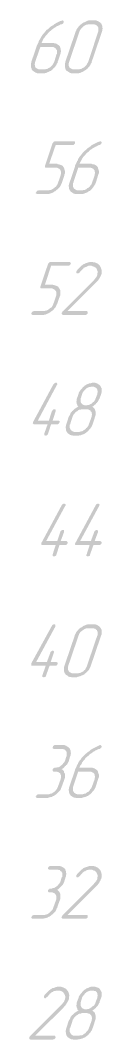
# Model space of a CAD drawing. Extents: x 260 to 1101, y 70 to 664.
# Drawn here: x 318.6 to 323.5, y 437 to 504.5 of the extents above; entities that cross this region are included whole.
import ezdxf

# ---------------------------------------------------------------- set-up
doc = ezdxf.new("R2010")
doc.units = 0
doc.header["$MEASUREMENT"] = 0
doc.layers.add('PDF _Сплошная заливка', color=7, linetype='CONTINUOUS')

msp = doc.modelspace()

# ---------------------------------------------------------------- hatches: boundary and pattern name
at = {"layer": 'PDF _Сплошная заливка', "transparency": 33554559}
h = msp.add_hatch(color=256, dxfattribs=at)
h.paths.add_polyline_path([(320.074, 502.775), (319.338, 502.775), (318.982, 501.759), (318.982, 501.759), (318.982, 501.733), (318.982, 501.683), (318.957, 501.657), (318.957, 501.606), (318.982, 501.53), (318.982, 501.479), (319.008, 501.403), (319.033, 501.403), (319.033, 501.403), (319.059, 501.378), (319.084, 501.352), (319.135, 501.327), (319.186, 501.302), (319.236, 501.276), (319.312, 501.276), (319.617, 501.276), (319.643, 501.276), (319.693, 501.302), (319.77, 501.302), (319.82, 501.327), (319.896, 501.378), (319.973, 501.403), (319.973, 501.428), (319.998, 501.428), (320.049, 501.479), (320.074, 501.505), (320.125, 501.555), (320.176, 501.632), (320.201, 501.683), (320.252, 501.759), (320.404, 502.267), (320.43, 502.292), (320.43, 502.318), (320.43, 502.343), (320.43, 502.394), (320.43, 502.444), (320.43, 502.521), (320.43, 502.572), (320.379, 502.622), (320.379, 502.622), (320.379, 502.648), (320.353, 502.673), (320.303, 502.698), (320.277, 502.724), (320.227, 502.749), (320.15, 502.775)], flags=0)
h.paths.add_polyline_path([(320.836, 504.527), (320.861, 504.502), (320.887, 504.477), (320.887, 504.477), (320.887, 504.451), (320.887, 504.426), (320.887, 504.4), (320.887, 504.375), (320.861, 504.375), (320.861, 504.349), (320.836, 504.324), (320.836, 504.324), (320.836, 504.324), (320.811, 504.299), (320.76, 504.273), (320.709, 504.273), (320.658, 504.248), (320.531, 504.172), (320.506, 504.172), (320.506, 504.172), (320.48, 504.146), (320.455, 504.146), (320.404, 504.121), (320.379, 504.095), (320.277, 504.045), (320.277, 504.045), (320.252, 504.019), (320.201, 503.994), (320.176, 503.968), (320.1, 503.918), (320.023, 503.842), (319.947, 503.791), (319.871, 503.714), (319.871, 503.689), (319.846, 503.689), (319.82, 503.638), (319.795, 503.613), (319.744, 503.562), (319.693, 503.511), (319.643, 503.435), (319.592, 503.359), (319.592, 503.359), (319.566, 503.333), (319.541, 503.308), (319.516, 503.257), (319.49, 503.207), (319.465, 503.13), (319.439, 503.079), (319.414, 503.029), (320.201, 503.029), (320.201, 503.029), (320.277, 503.003), (320.328, 503.003), (320.404, 502.978), (320.48, 502.927), (320.557, 502.876), (320.582, 502.851), (320.633, 502.8), (320.633, 502.8), (320.633, 502.775), (320.658, 502.724), (320.684, 502.648), (320.684, 502.572), (320.709, 502.495), (320.684, 502.394), (320.684, 502.343), (320.658, 502.267), (320.48, 501.759), (320.48, 501.759), (320.48, 501.759), (320.48, 501.733), (320.48, 501.708), (320.43, 501.657), (320.404, 501.581), (320.353, 501.505), (320.277, 501.403), (320.176, 501.327), (320.1, 501.225), (320.074, 501.225), (320.074, 501.225), (320.049, 501.225), (320.049, 501.2), (320.023, 501.174), (319.973, 501.174), (319.896, 501.124), (319.82, 501.098), (319.719, 501.048), (319.592, 501.022), (319.541, 501.022), (319.49, 501.022), (319.211, 501.022), (319.186, 501.022), (319.135, 501.022), (319.084, 501.048), (319.008, 501.073), (318.932, 501.124), (318.855, 501.174), (318.83, 501.2), (318.779, 501.225), (318.779, 501.251), (318.779, 501.251), (318.754, 501.276), (318.754, 501.327), (318.728, 501.378), (318.703, 501.454), (318.703, 501.555), (318.703, 501.606), (318.703, 501.657), (318.728, 501.708), (318.728, 501.759), (319.109, 502.876), (319.109, 502.876), (319.135, 502.902), (319.135, 502.927), (319.16, 502.978), (319.186, 503.029), (319.211, 503.079), (319.211, 503.13), (319.262, 503.207), (319.287, 503.257), (319.338, 503.333), (319.389, 503.435), (319.439, 503.511), (319.49, 503.588), (319.566, 503.664), (319.643, 503.765), (319.719, 503.842), (319.719, 503.842), (319.719, 503.867), (319.744, 503.892), (319.795, 503.918), (319.846, 503.943), (319.896, 503.994), (319.947, 504.045), (319.998, 504.095), (320.074, 504.146), (320.176, 504.197), (320.252, 504.273), (320.353, 504.324), (320.43, 504.375), (320.531, 504.426), (320.633, 504.477), (320.76, 504.502), (320.811, 504.527), (320.811, 504.527)], flags=0)
h = msp.add_hatch(color=256, dxfattribs=at)
h.paths.add_polyline_path([(322.842, 504.273), (322.563, 504.273), (322.512, 504.273), (322.461, 504.248), (322.41, 504.248), (322.334, 504.223), (322.258, 504.172), (322.182, 504.121), (322.182, 504.121), (322.156, 504.095), (322.131, 504.07), (322.08, 504.019), (322.029, 503.968), (322.004, 503.918), (321.953, 503.842), (321.928, 503.765), (321.242, 501.759), (321.242, 501.759), (321.242, 501.733), (321.217, 501.683), (321.217, 501.657), (321.217, 501.606), (321.217, 501.53), (321.242, 501.479), (321.268, 501.403), (321.268, 501.403), (321.293, 501.403), (321.318, 501.378), (321.344, 501.352), (321.395, 501.327), (321.445, 501.302), (321.496, 501.276), (321.572, 501.276), (321.852, 501.276), (321.902, 501.276), (321.953, 501.302), (322.004, 501.302), (322.08, 501.327), (322.156, 501.378), (322.232, 501.403), (322.232, 501.403), (322.258, 501.428), (322.283, 501.454), (322.334, 501.505), (322.385, 501.555), (322.436, 501.632), (322.461, 501.683), (322.512, 501.759), (323.172, 503.765), (323.197, 503.791), (323.197, 503.816), (323.197, 503.842), (323.197, 503.892), (323.197, 503.943), (323.197, 504.019), (323.172, 504.07), (323.147, 504.121), (323.147, 504.121), (323.121, 504.146), (323.096, 504.172), (323.07, 504.197), (323.045, 504.223), (322.969, 504.248), (322.918, 504.273)], flags=0)
h.paths.add_polyline_path([(322.969, 504.527), (323.045, 504.527), (323.096, 504.502), (323.172, 504.477), (323.248, 504.426), (323.324, 504.375), (323.35, 504.349), (323.375, 504.299), (323.4, 504.299), (323.4, 504.273), (323.426, 504.223), (323.451, 504.146), (323.451, 504.07), (323.477, 503.994), (323.451, 503.892), (323.451, 503.842), (323.426, 503.765), (322.74, 501.759), (322.74, 501.759), (322.74, 501.759), (322.74, 501.733), (322.74, 501.708), (322.69, 501.657), (322.664, 501.581), (322.613, 501.505), (322.537, 501.428), (322.461, 501.327), (322.359, 501.251), (322.334, 501.251), (322.334, 501.225), (322.309, 501.225), (322.309, 501.2), (322.258, 501.2), (322.232, 501.174), (322.156, 501.124), (322.08, 501.098), (321.979, 501.048), (321.852, 501.022), (321.801, 501.022), (321.75, 501.022), (321.471, 501.022), (321.445, 501.022), (321.395, 501.022), (321.318, 501.048), (321.268, 501.073), (321.191, 501.124), (321.115, 501.174), (321.064, 501.2), (321.039, 501.225), (321.039, 501.251), (321.039, 501.251), (321.014, 501.276), (320.988, 501.327), (320.988, 501.378), (320.963, 501.454), (320.963, 501.555), (320.963, 501.606), (320.963, 501.657), (320.988, 501.708), (320.988, 501.759), (321.674, 503.765), (321.674, 503.791), (321.674, 503.791), (321.674, 503.816), (321.699, 503.816), (321.725, 503.867), (321.75, 503.943), (321.826, 504.045), (321.877, 504.121), (321.979, 504.223), (322.08, 504.299), (322.08, 504.299), (322.08, 504.299), (322.106, 504.324), (322.106, 504.324), (322.156, 504.349), (322.182, 504.375), (322.258, 504.4), (322.359, 504.451), (322.461, 504.502), (322.563, 504.527), (322.613, 504.527)], flags=0)
for points in [[(321.598, 496.526), (321.623, 496.501), (321.648, 496.475), (321.648, 496.475), (321.648, 496.45), (321.648, 496.425), (321.648, 496.399), (321.648, 496.399), (321.648, 496.374), (321.623, 496.348), (321.598, 496.323), (321.598, 496.323), (321.572, 496.298), (321.521, 496.272), (321.496, 496.272), (320.353, 496.272), (319.922, 495.028), (320.455, 495.028), (320.48, 495.002), (320.531, 495.002), (320.607, 494.977), (320.684, 494.951), (320.76, 494.926), (320.836, 494.875), (320.861, 494.824), (320.887, 494.799), (320.887, 494.774), (320.912, 494.748), (320.937, 494.698), (320.937, 494.647), (320.963, 494.57), (320.963, 494.469), (320.963, 494.367), (320.937, 494.316), (320.937, 494.266), (320.76, 493.758), (320.76, 493.758), (320.76, 493.758), (320.76, 493.732), (320.734, 493.707), (320.709, 493.656), (320.684, 493.58), (320.633, 493.504), (320.557, 493.428), (320.455, 493.326), (320.353, 493.25), (320.353, 493.25), (320.353, 493.224), (320.328, 493.224), (320.303, 493.199), (320.277, 493.199), (320.252, 493.173), (320.176, 493.123), (320.1, 493.097), (319.973, 493.046), (319.871, 493.021), (319.82, 493.021), (319.77, 493.021), (319.135, 493.021), (319.109, 493.021), (319.084, 493.046), (319.059, 493.046), (319.059, 493.072), (319.033, 493.072), (319.033, 493.123), (319.059, 493.148), (319.059, 493.148), (319.059, 493.173), (319.084, 493.199), (319.109, 493.224), (319.109, 493.224), (319.135, 493.25), (319.186, 493.25), (319.211, 493.275), (319.871, 493.275), (319.922, 493.275), (319.973, 493.3), (320.023, 493.3), (320.1, 493.326), (320.176, 493.377), (320.252, 493.428), (320.252, 493.428), (320.277, 493.453), (320.303, 493.478), (320.353, 493.504), (320.404, 493.554), (320.43, 493.631), (320.48, 493.681), (320.506, 493.758), (320.684, 494.266), (320.684, 494.291), (320.684, 494.316), (320.709, 494.342), (320.709, 494.393), (320.709, 494.443), (320.709, 494.494), (320.684, 494.57), (320.658, 494.621), (320.658, 494.621), (320.633, 494.647), (320.607, 494.672), (320.582, 494.698), (320.531, 494.723), (320.48, 494.748), (320.43, 494.774), (320.353, 494.774), (319.693, 494.774), (319.693, 494.774), (319.668, 494.774), (319.643, 494.799), (319.643, 494.824), (319.643, 494.85), (319.643, 494.901), (320.15, 496.399), (320.15, 496.399), (320.176, 496.425), (320.176, 496.425), (320.201, 496.45), (320.201, 496.475), (320.252, 496.501), (320.277, 496.526), (320.328, 496.526)], [(321.293, 488.525), (321.318, 488.5), (321.344, 488.474), (321.344, 488.474), (321.344, 488.449), (321.369, 488.424), (321.344, 488.398), (321.344, 488.398), (321.344, 488.373), (321.318, 488.348), (321.293, 488.322), (321.293, 488.322), (321.268, 488.297), (321.217, 488.271), (321.191, 488.271), (320.049, 488.271), (319.643, 487.027), (320.176, 487.027), (320.176, 487.001), (320.227, 487.001), (320.303, 486.976), (320.379, 486.95), (320.455, 486.925), (320.531, 486.874), (320.557, 486.823), (320.582, 486.798), (320.582, 486.773), (320.607, 486.747), (320.633, 486.696), (320.658, 486.646), (320.658, 486.569), (320.658, 486.468), (320.658, 486.366), (320.658, 486.315), (320.633, 486.265), (320.455, 485.757), (320.455, 485.757), (320.455, 485.757), (320.455, 485.731), (320.43, 485.731), (320.404, 485.655), (320.379, 485.579), (320.328, 485.503), (320.252, 485.426), (320.176, 485.325), (320.049, 485.249), (320.049, 485.249), (320.049, 485.223), (320.023, 485.223), (319.998, 485.198), (319.973, 485.198), (319.947, 485.173), (319.871, 485.122), (319.795, 485.096), (319.693, 485.045), (319.566, 485.02), (319.516, 485.02), (319.465, 485.02), (318.83, 485.02), (318.805, 485.02), (318.779, 485.045), (318.754, 485.045), (318.754, 485.071), (318.728, 485.071), (318.728, 485.122), (318.754, 485.147), (318.754, 485.147), (318.754, 485.173), (318.779, 485.198), (318.805, 485.223), (318.805, 485.223), (318.83, 485.249), (318.881, 485.249), (318.906, 485.274), (319.566, 485.274), (319.617, 485.274), (319.668, 485.299), (319.719, 485.299), (319.795, 485.325), (319.871, 485.376), (319.947, 485.426), (319.947, 485.426), (319.973, 485.452), (319.998, 485.477), (320.049, 485.503), (320.1, 485.553), (320.15, 485.63), (320.176, 485.706), (320.201, 485.757), (320.379, 486.265), (320.379, 486.29), (320.404, 486.315), (320.404, 486.341), (320.404, 486.392), (320.404, 486.443), (320.404, 486.493), (320.379, 486.569), (320.353, 486.62), (320.353, 486.62), (320.328, 486.646), (320.303, 486.671), (320.277, 486.696), (320.227, 486.722), (320.176, 486.747), (320.125, 486.773), (320.049, 486.773), (319.414, 486.773), (319.389, 486.773), (319.363, 486.773), (319.338, 486.798), (319.338, 486.823), (319.338, 486.849), (319.338, 486.9), (319.846, 488.398), (319.846, 488.398), (319.871, 488.424), (319.871, 488.424), (319.896, 488.449), (319.922, 488.474), (319.947, 488.5), (319.973, 488.525), (320.023, 488.525)], [(322.791, 488.525), (322.816, 488.525), (322.842, 488.5), (322.943, 488.5), (323.02, 488.474), (323.121, 488.424), (323.172, 488.398), (323.197, 488.373), (323.248, 488.322), (323.299, 488.271), (323.299, 488.271), (323.299, 488.271), (323.299, 488.246), (323.324, 488.22), (323.324, 488.195), (323.35, 488.17), (323.375, 488.093), (323.4, 488.017), (323.4, 487.916), (323.4, 487.865), (323.4, 487.789), (323.4, 487.738), (323.375, 487.662), (323.375, 487.662), (323.375, 487.636), (323.35, 487.611), (323.35, 487.585), (323.324, 487.56), (323.299, 487.509), (323.248, 487.433), (323.248, 487.408), (323.248, 487.408), (323.223, 487.382), (323.197, 487.357), (323.172, 487.306), (323.121, 487.255), (323.07, 487.204), (323.02, 487.154), (321.141, 485.274), (322.41, 485.274), (322.436, 485.274), (322.461, 485.249), (322.486, 485.223), (322.486, 485.223), (322.486, 485.198), (322.486, 485.173), (322.486, 485.147), (322.486, 485.147), (322.486, 485.122), (322.461, 485.096), (322.436, 485.071), (322.41, 485.045), (322.41, 485.045), (322.359, 485.02), (322.334, 485.02), (320.836, 485.02), (320.811, 485.02), (320.785, 485.045), (320.76, 485.071), (320.76, 485.071), (320.76, 485.096), (320.734, 485.122), (320.76, 485.147), (320.76, 485.173), (320.76, 485.173), (320.785, 485.198), (320.785, 485.223), (322.867, 487.281), (322.943, 487.382), (323.02, 487.484), (323.02, 487.484), (323.02, 487.484), (323.045, 487.509), (323.045, 487.535), (323.096, 487.585), (323.121, 487.662), (323.121, 487.662), (323.121, 487.662), (323.121, 487.713), (323.121, 487.763), (323.147, 487.814), (323.147, 487.89), (323.121, 487.941), (323.096, 488.017), (323.07, 488.068), (323.045, 488.093), (323.045, 488.093), (323.045, 488.119), (323.02, 488.119), (323.02, 488.144), (322.994, 488.17), (322.969, 488.17), (322.893, 488.22), (322.867, 488.22), (322.867, 488.22), (322.842, 488.246), (322.816, 488.246), (322.791, 488.246), (322.74, 488.271), (322.664, 488.271), (322.613, 488.271), (322.588, 488.271), (322.537, 488.271), (322.486, 488.246), (322.436, 488.22), (322.359, 488.195), (322.309, 488.17), (322.283, 488.17), (322.258, 488.144), (322.232, 488.144), (322.182, 488.093), (322.131, 488.043), (322.08, 487.992), (322.004, 487.916), (321.953, 487.839), (321.953, 487.839), (321.928, 487.814), (321.902, 487.814), (321.877, 487.789), (321.877, 487.789), (321.877, 487.763), (321.852, 487.763), (321.801, 487.763), (321.801, 487.763), (321.775, 487.763), (321.75, 487.789), (321.725, 487.789), (321.725, 487.789), (321.725, 487.814), (321.725, 487.839), (321.725, 487.89), (321.75, 487.916), (321.75, 487.941), (321.75, 487.941), (321.775, 487.966), (321.775, 487.966), (321.826, 488.043), (321.877, 488.093), (321.953, 488.17), (322.029, 488.246), (322.131, 488.322), (322.232, 488.398), (322.232, 488.398), (322.232, 488.398), (322.258, 488.398), (322.283, 488.398), (322.309, 488.424), (322.385, 488.449), (322.461, 488.474), (322.537, 488.5), (322.639, 488.525), (322.74, 488.525), (322.766, 488.525)], [(320.404, 480.524), (320.43, 480.499), (320.43, 480.499), (320.43, 480.474), (320.455, 480.474), (320.455, 480.448), (320.455, 480.397), (320.43, 480.372), (319.16, 478.01), (319.896, 478.01), (320.1, 478.645), (320.125, 478.645), (320.125, 478.67), (320.15, 478.695), (320.176, 478.721), (320.176, 478.721), (320.176, 478.746), (320.201, 478.746), (320.227, 478.772), (320.277, 478.772), (320.277, 478.772), (320.303, 478.772), (320.328, 478.746), (320.353, 478.746), (320.353, 478.746), (320.353, 478.721), (320.353, 478.695), (320.353, 478.645), (320.15, 478.01), (320.531, 478.01), (320.557, 478.01), (320.582, 478.01), (320.582, 477.984), (320.607, 477.984), (320.607, 477.959), (320.607, 477.934), (320.607, 477.908), (320.607, 477.883), (320.582, 477.883), (320.582, 477.832), (320.531, 477.806), (320.531, 477.806), (320.506, 477.781), (320.48, 477.781), (320.43, 477.781), (320.049, 477.781), (319.846, 477.146), (319.846, 477.121), (319.82, 477.095), (319.795, 477.07), (319.77, 477.044), (319.77, 477.044), (319.744, 477.044), (319.719, 477.019), (319.668, 477.019), (319.668, 477.019), (319.668, 477.019), (319.643, 477.044), (319.592, 477.044), (319.592, 477.044), (319.592, 477.07), (319.592, 477.095), (319.592, 477.146), (319.82, 477.781), (318.932, 477.781), (318.906, 477.781), (318.881, 477.781), (318.855, 477.806), (318.855, 477.806), (318.83, 477.832), (318.83, 477.857), (318.855, 477.883), (318.855, 477.934), (320.201, 480.423), (320.201, 480.423), (320.227, 480.448), (320.252, 480.474), (320.277, 480.499), (320.353, 480.524), (320.379, 480.524)], [(320.937, 472.523), (320.963, 472.498), (320.988, 472.498), (320.988, 472.498), (321.014, 472.472), (321.014, 472.447), (321.014, 472.396), (320.988, 472.371), (319.719, 470.034), (320.455, 470.034), (320.658, 470.644), (320.658, 470.644), (320.658, 470.669), (320.684, 470.694), (320.709, 470.72), (320.734, 470.72), (320.734, 470.745), (320.76, 470.745), (320.785, 470.771), (320.836, 470.771), (320.836, 470.771), (320.861, 470.771), (320.887, 470.771), (320.912, 470.745), (320.912, 470.745), (320.912, 470.72), (320.912, 470.694), (320.912, 470.644), (320.684, 470.034), (321.09, 470.034), (321.09, 470.009), (321.115, 470.009), (321.141, 469.983), (321.141, 469.983), (321.141, 469.958), (321.166, 469.932), (321.141, 469.907), (321.141, 469.882), (321.141, 469.882), (321.115, 469.831), (321.09, 469.805), (321.09, 469.805), (321.064, 469.805), (321.039, 469.78), (320.988, 469.78), (320.607, 469.78), (320.404, 469.145), (320.404, 469.12), (320.379, 469.094), (320.353, 469.069), (320.328, 469.043), (320.328, 469.043), (320.303, 469.043), (320.277, 469.018), (320.227, 469.018), (320.227, 469.018), (320.201, 469.018), (320.176, 469.043), (320.15, 469.043), (320.15, 469.043), (320.15, 469.069), (320.15, 469.094), (320.15, 469.145), (320.353, 469.78), (319.465, 469.78), (319.439, 469.78), (319.439, 469.78), (319.414, 469.805), (319.389, 469.805), (319.389, 469.831), (319.389, 469.856), (319.389, 469.882), (319.414, 469.932), (320.76, 472.422), (320.76, 472.422), (320.785, 472.447), (320.811, 472.472), (320.836, 472.498), (320.912, 472.523), (320.912, 472.523)], [(323.197, 472.523), (323.223, 472.498), (323.248, 472.498), (323.248, 472.498), (323.248, 472.472), (323.274, 472.447), (323.248, 472.396), (323.248, 472.371), (321.979, 470.034), (322.69, 470.034), (322.918, 470.644), (322.918, 470.644), (322.918, 470.669), (322.943, 470.694), (322.969, 470.72), (322.969, 470.72), (322.994, 470.745), (323.02, 470.745), (323.045, 470.771), (323.07, 470.771), (323.096, 470.771), (323.096, 470.771), (323.121, 470.771), (323.147, 470.745), (323.147, 470.745), (323.172, 470.72), (323.172, 470.694), (323.172, 470.644), (322.943, 470.034), (323.324, 470.034), (323.35, 470.009), (323.375, 470.009), (323.4, 469.983), (323.4, 469.983), (323.4, 469.958), (323.4, 469.932), (323.4, 469.907), (323.4, 469.882), (323.4, 469.882), (323.375, 469.831), (323.35, 469.805), (323.324, 469.805), (323.324, 469.805), (323.274, 469.78), (323.248, 469.78), (322.867, 469.78), (322.639, 469.145), (322.639, 469.12), (322.639, 469.094), (322.613, 469.069), (322.588, 469.043), (322.563, 469.043), (322.563, 469.043), (322.512, 469.018), (322.486, 469.018), (322.486, 469.018), (322.461, 469.018), (322.436, 469.043), (322.41, 469.043), (322.41, 469.043), (322.385, 469.069), (322.385, 469.094), (322.41, 469.145), (322.613, 469.78), (321.725, 469.78), (321.699, 469.78), (321.674, 469.78), (321.648, 469.805), (321.648, 469.805), (321.648, 469.831), (321.648, 469.856), (321.648, 469.882), (321.674, 469.932), (323.02, 472.422), (323.02, 472.422), (323.045, 472.447), (323.045, 472.472), (323.096, 472.498), (323.172, 472.523), (323.172, 472.523)], [(320.277, 464.522), (320.303, 464.522), (320.328, 464.497), (320.328, 464.497), (320.328, 464.471), (320.328, 464.446), (320.328, 464.395), (320.328, 464.37), (319.059, 462.033), (319.77, 462.033), (319.998, 462.643), (319.998, 462.643), (319.998, 462.668), (320.023, 462.693), (320.049, 462.719), (320.049, 462.719), (320.049, 462.744), (320.074, 462.744), (320.125, 462.77), (320.15, 462.77), (320.176, 462.77), (320.176, 462.77), (320.201, 462.77), (320.227, 462.744), (320.227, 462.744), (320.252, 462.719), (320.252, 462.693), (320.227, 462.643), (320.023, 462.033), (320.404, 462.033), (320.43, 462.008), (320.455, 462.008), (320.48, 461.982), (320.48, 461.982), (320.48, 461.957), (320.48, 461.931), (320.48, 461.906), (320.48, 461.881), (320.455, 461.881), (320.455, 461.855), (320.43, 461.804), (320.404, 461.804), (320.404, 461.804), (320.353, 461.779), (320.328, 461.779), (319.947, 461.779), (319.719, 461.144), (319.719, 461.144), (319.719, 461.119), (319.693, 461.068), (319.668, 461.042), (319.643, 461.042), (319.617, 461.042), (319.592, 461.017), (319.566, 461.017), (319.541, 461.017), (319.541, 461.017), (319.516, 461.042), (319.49, 461.042), (319.465, 461.042), (319.465, 461.068), (319.465, 461.093), (319.465, 461.144), (319.693, 461.779), (318.805, 461.779), (318.779, 461.779), (318.754, 461.779), (318.728, 461.804), (318.728, 461.804), (318.728, 461.83), (318.728, 461.855), (318.728, 461.881), (318.728, 461.931), (320.1, 464.421), (320.1, 464.421), (320.1, 464.446), (320.125, 464.471), (320.15, 464.497), (320.252, 464.522), (320.252, 464.522)], [(320.887, 456.521), (320.937, 456.521), (320.988, 456.496), (321.064, 456.47), (321.141, 456.42), (321.217, 456.369), (321.242, 456.343), (321.293, 456.318), (321.293, 456.293), (321.293, 456.267), (321.318, 456.216), (321.344, 456.166), (321.344, 456.09), (321.369, 455.988), (321.344, 455.886), (321.344, 455.835), (321.318, 455.785), (321.242, 455.531), (321.217, 455.429), (321.191, 455.378), (321.166, 455.353), (321.166, 455.327), (321.141, 455.327), (321.141, 455.327), (321.141, 455.302), (321.115, 455.251), (321.064, 455.2), (321.039, 455.2), (321.039, 455.175), (321.014, 455.15), (320.963, 455.124), (320.937, 455.073), (320.887, 455.023), (320.836, 454.972), (320.76, 454.946), (320.76, 454.921), (320.785, 454.921), (320.811, 454.896), (320.836, 454.87), (320.861, 454.845), (320.912, 454.794), (320.912, 454.718), (320.937, 454.667), (320.937, 454.642), (320.963, 454.642), (320.963, 454.591), (320.963, 454.54), (320.963, 454.489), (320.963, 454.413), (320.963, 454.337), (320.937, 454.261), (320.76, 453.778), (320.76, 453.753), (320.76, 453.753), (320.76, 453.727), (320.734, 453.727), (320.709, 453.651), (320.684, 453.575), (320.633, 453.499), (320.557, 453.422), (320.455, 453.321), (320.353, 453.245), (320.353, 453.245), (320.353, 453.219), (320.328, 453.219), (320.303, 453.194), (320.277, 453.194), (320.252, 453.168), (320.176, 453.143), (320.1, 453.092), (319.973, 453.067), (319.871, 453.041), (319.82, 453.016), (319.77, 453.016), (319.135, 453.016), (319.109, 453.016), (319.084, 453.041), (319.059, 453.067), (319.059, 453.067), (319.033, 453.092), (319.033, 453.118), (319.059, 453.143), (319.059, 453.143), (319.059, 453.168), (319.084, 453.194), (319.109, 453.219), (319.109, 453.219), (319.135, 453.245), (319.186, 453.27), (319.211, 453.27), (319.871, 453.27), (319.922, 453.27), (319.973, 453.295), (320.023, 453.295), (320.1, 453.321), (320.176, 453.372), (320.252, 453.422), (320.252, 453.422), (320.277, 453.448), (320.303, 453.473), (320.353, 453.524), (320.404, 453.575), (320.43, 453.626), (320.48, 453.702), (320.506, 453.778), (320.684, 454.261), (320.684, 454.286), (320.684, 454.311), (320.709, 454.337), (320.709, 454.388), (320.709, 454.438), (320.709, 454.515), (320.684, 454.565), (320.658, 454.616), (320.658, 454.642), (320.633, 454.642), (320.633, 454.667), (320.582, 454.692), (320.557, 454.718), (320.48, 454.743), (320.43, 454.769), (320.353, 454.769), (320.227, 454.769), (320.201, 454.769), (320.176, 454.794), (320.15, 454.819), (320.15, 454.819), (320.15, 454.845), (320.15, 454.87), (320.15, 454.896), (320.15, 454.896), (320.15, 454.921), (320.176, 454.946), (320.201, 454.972), (320.201, 454.972), (320.227, 454.997), (320.277, 455.023), (320.303, 455.023), (320.353, 455.023), (320.404, 455.023), (320.43, 455.048), (320.506, 455.048), (320.582, 455.073), (320.658, 455.124), (320.709, 455.175), (320.734, 455.175), (320.76, 455.2), (320.785, 455.226), (320.836, 455.277), (320.861, 455.327), (320.912, 455.378), (320.963, 455.455), (320.988, 455.531), (321.064, 455.785), (321.09, 455.785), (321.09, 455.81), (321.09, 455.861), (321.09, 455.886), (321.09, 455.962), (321.09, 456.013), (321.09, 456.064), (321.039, 456.115), (321.039, 456.14), (321.039, 456.14), (321.014, 456.166), (320.963, 456.191), (320.937, 456.242), (320.887, 456.242), (320.811, 456.267), (320.734, 456.267), (320.227, 456.267), (320.201, 456.293), (320.176, 456.293), (320.15, 456.318), (320.15, 456.318), (320.15, 456.343), (320.15, 456.369), (320.15, 456.394), (320.15, 456.394), (320.176, 456.42), (320.176, 456.445), (320.201, 456.47), (320.227, 456.496), (320.252, 456.496), (320.277, 456.521), (320.328, 456.521), (320.861, 456.521)], [(320.582, 448.52), (320.633, 448.52), (320.684, 448.495), (320.76, 448.469), (320.836, 448.419), (320.912, 448.393), (320.937, 448.342), (320.988, 448.317), (320.988, 448.292), (320.988, 448.266), (321.014, 448.215), (321.039, 448.165), (321.039, 448.088), (321.064, 447.987), (321.039, 447.885), (321.039, 447.834), (321.014, 447.784), (320.937, 447.53), (320.912, 447.428), (320.887, 447.403), (320.861, 447.352), (320.861, 447.326), (320.861, 447.326), (320.836, 447.326), (320.836, 447.301), (320.811, 447.25), (320.76, 447.199), (320.734, 447.199), (320.734, 447.174), (320.709, 447.149), (320.658, 447.123), (320.633, 447.072), (320.582, 447.022), (320.531, 446.971), (320.455, 446.945), (320.455, 446.945), (320.48, 446.92), (320.506, 446.895), (320.531, 446.869), (320.557, 446.844), (320.607, 446.793), (320.633, 446.717), (320.658, 446.666), (320.658, 446.666), (320.658, 446.641), (320.658, 446.59), (320.658, 446.539), (320.658, 446.488), (320.658, 446.412), (320.658, 446.336), (320.633, 446.26), (320.455, 445.777), (320.455, 445.752), (320.455, 445.752), (320.455, 445.726), (320.43, 445.726), (320.404, 445.65), (320.379, 445.574), (320.328, 445.498), (320.252, 445.421), (320.15, 445.32), (320.049, 445.244), (320.049, 445.244), (320.049, 445.218), (320.023, 445.218), (319.998, 445.193), (319.973, 445.193), (319.947, 445.167), (319.871, 445.142), (319.795, 445.091), (319.693, 445.066), (319.566, 445.04), (319.516, 445.015), (319.465, 445.015), (318.83, 445.015), (318.805, 445.015), (318.779, 445.04), (318.754, 445.066), (318.754, 445.066), (318.728, 445.091), (318.728, 445.117), (318.754, 445.142), (318.754, 445.142), (318.754, 445.167), (318.779, 445.193), (318.805, 445.218), (318.805, 445.244), (318.83, 445.244), (318.881, 445.269), (318.906, 445.269), (319.566, 445.269), (319.617, 445.269), (319.668, 445.294), (319.719, 445.294), (319.795, 445.32), (319.871, 445.371), (319.947, 445.421), (319.947, 445.421), (319.973, 445.447), (319.998, 445.472), (320.049, 445.523), (320.1, 445.574), (320.15, 445.625), (320.176, 445.701), (320.201, 445.777), (320.379, 446.26), (320.379, 446.285), (320.404, 446.31), (320.404, 446.336), (320.404, 446.387), (320.404, 446.463), (320.404, 446.514), (320.379, 446.564), (320.353, 446.615), (320.353, 446.641), (320.328, 446.641), (320.328, 446.666), (320.277, 446.691), (320.252, 446.717), (320.176, 446.742), (320.125, 446.768), (320.049, 446.768), (319.922, 446.768), (319.896, 446.768), (319.871, 446.793), (319.846, 446.818), (319.846, 446.818), (319.846, 446.844), (319.846, 446.869), (319.846, 446.895), (319.846, 446.895), (319.846, 446.92), (319.871, 446.945), (319.896, 446.971), (319.922, 446.971), (319.922, 446.996), (319.973, 447.022), (319.998, 447.022), (320.049, 447.022), (320.1, 447.022), (320.15, 447.047), (320.201, 447.047), (320.277, 447.072), (320.353, 447.123), (320.43, 447.174), (320.43, 447.174), (320.455, 447.199), (320.48, 447.225), (320.531, 447.276), (320.557, 447.326), (320.607, 447.377), (320.658, 447.453), (320.684, 447.53), (320.76, 447.784), (320.785, 447.784), (320.785, 447.809), (320.785, 447.86), (320.785, 447.911), (320.785, 447.961), (320.785, 448.012), (320.785, 448.063), (320.734, 448.139), (320.734, 448.139), (320.734, 448.165), (320.709, 448.165), (320.658, 448.19), (320.633, 448.241), (320.582, 448.241), (320.506, 448.266), (320.43, 448.266), (319.922, 448.266), (319.896, 448.292), (319.871, 448.292), (319.846, 448.317), (319.846, 448.317), (319.846, 448.342), (319.846, 448.368), (319.846, 448.393), (319.846, 448.393), (319.871, 448.419), (319.871, 448.444), (319.896, 448.469), (319.922, 448.495), (319.947, 448.495), (319.973, 448.52), (320.023, 448.52), (320.557, 448.52)], [(322.791, 448.52), (322.816, 448.52), (322.842, 448.52), (322.943, 448.495), (323.02, 448.469), (323.121, 448.419), (323.172, 448.393), (323.197, 448.368), (323.248, 448.317), (323.299, 448.266), (323.299, 448.266), (323.299, 448.266), (323.299, 448.241), (323.324, 448.241), (323.324, 448.215), (323.35, 448.165), (323.375, 448.114), (323.4, 448.012), (323.4, 447.911), (323.4, 447.86), (323.4, 447.784), (323.4, 447.733), (323.375, 447.657), (323.375, 447.657), (323.375, 447.657), (323.35, 447.631), (323.35, 447.58), (323.324, 447.555), (323.299, 447.504), (323.248, 447.428), (323.248, 447.428), (323.248, 447.403), (323.223, 447.377), (323.197, 447.352), (323.172, 447.301), (323.121, 447.25), (323.07, 447.199), (323.02, 447.149), (321.141, 445.269), (322.41, 445.269), (322.436, 445.269), (322.461, 445.244), (322.486, 445.244), (322.486, 445.218), (322.486, 445.218), (322.486, 445.167), (322.486, 445.142), (322.486, 445.142), (322.486, 445.117), (322.461, 445.091), (322.436, 445.066), (322.41, 445.066), (322.41, 445.04), (322.359, 445.015), (322.334, 445.015), (320.836, 445.015), (320.811, 445.015), (320.785, 445.04), (320.76, 445.066), (320.76, 445.066), (320.76, 445.091), (320.734, 445.117), (320.76, 445.167), (320.76, 445.167), (320.76, 445.167), (320.785, 445.193), (320.785, 445.218), (322.867, 447.301), (322.943, 447.403), (323.02, 447.479), (323.02, 447.479), (323.02, 447.504), (323.045, 447.504), (323.045, 447.53), (323.096, 447.606), (323.121, 447.657), (323.121, 447.657), (323.121, 447.682), (323.121, 447.707), (323.121, 447.758), (323.147, 447.809), (323.147, 447.885), (323.121, 447.961), (323.096, 448.012), (323.07, 448.063), (323.045, 448.088), (323.045, 448.088), (323.045, 448.114), (323.02, 448.114), (323.02, 448.139), (322.994, 448.165), (322.969, 448.19), (322.893, 448.215), (322.867, 448.215), (322.867, 448.241), (322.842, 448.241), (322.816, 448.241), (322.791, 448.266), (322.74, 448.266), (322.664, 448.266), (322.613, 448.266), (322.588, 448.266), (322.537, 448.266), (322.486, 448.241), (322.436, 448.241), (322.359, 448.215), (322.309, 448.165), (322.283, 448.165), (322.258, 448.165), (322.232, 448.139), (322.182, 448.088), (322.131, 448.063), (322.08, 447.987), (322.004, 447.911), (321.953, 447.834), (321.953, 447.834), (321.928, 447.834), (321.902, 447.809), (321.877, 447.784), (321.877, 447.784), (321.877, 447.784), (321.852, 447.758), (321.801, 447.758), (321.801, 447.758), (321.775, 447.758), (321.75, 447.784), (321.725, 447.784), (321.725, 447.809), (321.725, 447.809), (321.725, 447.86), (321.725, 447.885), (321.75, 447.936), (321.75, 447.936), (321.75, 447.936), (321.775, 447.961), (321.775, 447.987), (321.826, 448.038), (321.877, 448.088), (321.953, 448.165), (322.029, 448.241), (322.131, 448.317), (322.232, 448.393), (322.232, 448.393), (322.232, 448.393), (322.258, 448.393), (322.283, 448.393), (322.309, 448.419), (322.385, 448.444), (322.461, 448.469), (322.537, 448.495), (322.639, 448.52), (322.74, 448.52), (322.766, 448.52)], [(320.633, 440.519), (320.658, 440.519), (320.709, 440.519), (320.785, 440.494), (320.861, 440.468), (320.963, 440.418), (321.014, 440.392), (321.064, 440.367), (321.09, 440.316), (321.141, 440.265), (321.141, 440.265), (321.141, 440.265), (321.141, 440.24), (321.166, 440.24), (321.166, 440.214), (321.191, 440.189), (321.217, 440.113), (321.242, 440.011), (321.268, 439.91), (321.242, 439.859), (321.242, 439.783), (321.242, 439.732), (321.217, 439.656), (321.217, 439.656), (321.217, 439.656), (321.191, 439.63), (321.191, 439.579), (321.166, 439.554), (321.141, 439.503), (321.09, 439.427), (321.09, 439.427), (321.09, 439.402), (321.064, 439.376), (321.039, 439.351), (321.014, 439.3), (320.963, 439.249), (320.912, 439.198), (320.887, 439.148), (318.982, 437.268), (320.277, 437.268), (320.277, 437.268), (320.303, 437.268), (320.328, 437.243), (320.328, 437.217), (320.328, 437.217), (320.353, 437.166), (320.328, 437.141), (320.328, 437.141), (320.328, 437.116), (320.303, 437.09), (320.277, 437.065), (320.277, 437.065), (320.252, 437.039), (320.201, 437.039), (320.176, 437.014), (318.678, 437.014), (318.652, 437.039), (318.627, 437.039), (318.602, 437.065), (318.602, 437.065), (318.602, 437.09), (318.602, 437.116), (318.602, 437.166), (318.602, 437.166), (318.602, 437.166), (318.627, 437.192), (318.627, 437.217), (320.709, 439.3), (320.811, 439.402), (320.861, 439.478), (320.861, 439.478), (320.887, 439.503), (320.887, 439.503), (320.912, 439.529), (320.937, 439.605), (320.963, 439.656), (320.963, 439.681), (320.963, 439.681), (320.963, 439.706), (320.988, 439.757), (320.988, 439.808), (320.988, 439.884), (320.963, 439.96), (320.937, 440.011), (320.912, 440.062), (320.912, 440.087), (320.887, 440.087), (320.887, 440.113), (320.887, 440.113), (320.861, 440.138), (320.836, 440.164), (320.811, 440.189), (320.734, 440.214), (320.734, 440.214), (320.709, 440.24), (320.684, 440.24), (320.658, 440.24), (320.633, 440.265), (320.582, 440.265), (320.506, 440.265), (320.48, 440.265), (320.43, 440.265), (320.404, 440.265), (320.328, 440.24), (320.277, 440.24), (320.201, 440.214), (320.15, 440.164), (320.125, 440.164), (320.125, 440.164), (320.074, 440.138), (320.023, 440.087), (319.973, 440.062), (319.922, 439.986), (319.871, 439.935), (319.795, 439.833), (319.795, 439.833), (319.77, 439.833), (319.744, 439.808), (319.719, 439.783), (319.719, 439.783), (319.719, 439.783), (319.693, 439.757), (319.668, 439.757), (319.643, 439.757), (319.617, 439.757), (319.592, 439.783), (319.566, 439.783), (319.566, 439.808), (319.566, 439.808), (319.566, 439.859), (319.566, 439.884), (319.592, 439.935), (319.592, 439.935), (319.592, 439.935), (319.617, 439.96), (319.617, 439.986), (319.668, 440.037), (319.719, 440.087), (319.795, 440.164), (319.871, 440.24), (319.973, 440.316), (320.074, 440.392), (320.074, 440.392), (320.074, 440.392), (320.1, 440.392), (320.125, 440.418), (320.176, 440.443), (320.227, 440.443), (320.303, 440.468), (320.379, 440.494), (320.48, 440.519), (320.582, 440.519), (320.607, 440.519)]]:
    msp.add_hatch(color=256, dxfattribs=at).paths.add_polyline_path(points)
h = msp.add_hatch(color=256, dxfattribs=at)
h.paths.add_polyline_path([(322.613, 494.774), (321.852, 494.774), (321.521, 493.758), (321.496, 493.758), (321.496, 493.732), (321.496, 493.681), (321.496, 493.656), (321.496, 493.605), (321.496, 493.529), (321.521, 493.478), (321.547, 493.428), (321.547, 493.402), (321.572, 493.402), (321.572, 493.377), (321.623, 493.351), (321.648, 493.326), (321.699, 493.3), (321.775, 493.275), (321.852, 493.275), (322.131, 493.275), (322.156, 493.275), (322.232, 493.3), (322.283, 493.3), (322.359, 493.326), (322.41, 493.377), (322.486, 493.428), (322.512, 493.428), (322.537, 493.453), (322.563, 493.478), (322.613, 493.504), (322.639, 493.554), (322.69, 493.631), (322.74, 493.681), (322.766, 493.758), (322.943, 494.266), (322.943, 494.291), (322.943, 494.316), (322.943, 494.342), (322.969, 494.393), (322.969, 494.443), (322.943, 494.52), (322.943, 494.57), (322.918, 494.621), (322.893, 494.621), (322.893, 494.647), (322.867, 494.672), (322.842, 494.698), (322.791, 494.723), (322.74, 494.748), (322.664, 494.774)], flags=0)
h.paths.add_polyline_path([(323.35, 496.526), (323.375, 496.501), (323.4, 496.475), (323.4, 496.475), (323.4, 496.45), (323.4, 496.425), (323.4, 496.399), (323.4, 496.374), (323.4, 496.374), (323.375, 496.348), (323.375, 496.323), (323.35, 496.323), (323.35, 496.323), (323.324, 496.298), (323.274, 496.272), (323.223, 496.272), (323.172, 496.247), (323.045, 496.171), (323.045, 496.171), (323.02, 496.171), (322.994, 496.145), (322.969, 496.145), (322.943, 496.12), (322.893, 496.094), (322.816, 496.044), (322.791, 496.044), (322.766, 496.018), (322.74, 495.993), (322.69, 495.968), (322.613, 495.917), (322.563, 495.84), (322.486, 495.79), (322.385, 495.713), (322.385, 495.688), (322.359, 495.688), (322.334, 495.637), (322.309, 495.612), (322.258, 495.561), (322.207, 495.51), (322.156, 495.434), (322.106, 495.358), (322.106, 495.358), (322.106, 495.333), (322.08, 495.307), (322.055, 495.256), (322.029, 495.205), (321.979, 495.129), (321.953, 495.078), (321.928, 495.028), (322.715, 495.028), (322.74, 495.028), (322.791, 495.002), (322.867, 495.002), (322.943, 494.977), (323.02, 494.926), (323.096, 494.875), (323.121, 494.85), (323.147, 494.799), (323.147, 494.799), (323.172, 494.774), (323.172, 494.723), (323.197, 494.647), (323.223, 494.57), (323.223, 494.494), (323.223, 494.393), (323.197, 494.342), (323.172, 494.266), (323.02, 493.758), (323.02, 493.758), (323.02, 493.758), (322.994, 493.732), (322.994, 493.707), (322.969, 493.656), (322.918, 493.58), (322.867, 493.504), (322.791, 493.402), (322.715, 493.326), (322.613, 493.224), (322.613, 493.224), (322.588, 493.224), (322.588, 493.224), (322.563, 493.199), (322.537, 493.199), (322.512, 493.173), (322.436, 493.123), (322.334, 493.097), (322.232, 493.046), (322.131, 493.021), (322.08, 493.021), (322.004, 493.021), (321.725, 493.021), (321.699, 493.021), (321.648, 493.021), (321.598, 493.046), (321.521, 493.072), (321.445, 493.123), (321.369, 493.173), (321.344, 493.199), (321.318, 493.224), (321.318, 493.25), (321.318, 493.25), (321.293, 493.275), (321.268, 493.326), (321.242, 493.377), (321.242, 493.453), (321.217, 493.554), (321.217, 493.605), (321.242, 493.656), (321.242, 493.707), (321.268, 493.758), (321.648, 494.875), (321.648, 494.901), (321.648, 494.901), (321.648, 494.926), (321.674, 494.977), (321.699, 495.028), (321.725, 495.078), (321.75, 495.129), (321.775, 495.205), (321.826, 495.256), (321.852, 495.358), (321.902, 495.434), (321.953, 495.51), (322.029, 495.586), (322.08, 495.663), (322.156, 495.764), (322.232, 495.84), (322.232, 495.84), (322.258, 495.866), (322.283, 495.891), (322.309, 495.917), (322.359, 495.942), (322.41, 495.993), (322.461, 496.044), (322.537, 496.094), (322.613, 496.145), (322.69, 496.196), (322.766, 496.272), (322.867, 496.323), (322.969, 496.374), (323.07, 496.425), (323.172, 496.475), (323.274, 496.501), (323.324, 496.526)], flags=0)
h = msp.add_hatch(color=256, dxfattribs=at)
h.paths.add_polyline_path([(322.791, 480.27), (322.74, 480.27), (322.715, 480.27), (322.664, 480.245), (322.588, 480.245), (322.537, 480.219), (322.461, 480.194), (322.385, 480.143), (322.359, 480.118), (322.359, 480.118), (322.309, 480.067), (322.283, 480.042), (322.232, 479.991), (322.182, 479.915), (322.131, 479.839), (322.106, 479.762), (322.029, 479.508), (322.029, 479.508), (322.004, 479.483), (322.004, 479.457), (322.004, 479.407), (322.004, 479.33), (322.004, 479.28), (322.029, 479.229), (322.055, 479.178), (322.055, 479.153), (322.08, 479.153), (322.106, 479.127), (322.131, 479.102), (322.156, 479.076), (322.232, 479.051), (322.283, 479.026), (322.359, 479.026), (322.385, 479.026), (322.436, 479.026), (322.486, 479.051), (322.537, 479.051), (322.613, 479.076), (322.69, 479.127), (322.766, 479.153), (322.766, 479.178), (322.791, 479.178), (322.816, 479.229), (322.867, 479.254), (322.918, 479.305), (322.969, 479.381), (322.994, 479.457), (323.02, 479.508), (323.121, 479.762), (323.121, 479.788), (323.121, 479.813), (323.121, 479.839), (323.147, 479.889), (323.147, 479.965), (323.121, 480.016), (323.121, 480.067), (323.096, 480.118), (323.096, 480.143), (323.07, 480.143), (323.045, 480.169), (323.02, 480.194), (322.969, 480.219), (322.918, 480.245), (322.867, 480.27)], flags=0)
h.paths.add_polyline_path([(322.385, 478.772), (322.106, 478.772), (322.08, 478.772), (322.029, 478.746), (321.953, 478.746), (321.877, 478.721), (321.826, 478.67), (321.75, 478.619), (321.725, 478.619), (321.699, 478.594), (321.674, 478.569), (321.623, 478.518), (321.598, 478.467), (321.547, 478.416), (321.496, 478.34), (321.471, 478.264), (321.318, 477.781), (321.293, 477.756), (321.293, 477.73), (321.293, 477.705), (321.293, 477.654), (321.293, 477.603), (321.293, 477.527), (321.318, 477.476), (321.344, 477.425), (321.344, 477.4), (321.369, 477.4), (321.369, 477.375), (321.42, 477.349), (321.445, 477.324), (321.496, 477.299), (321.572, 477.273), (321.623, 477.273), (321.928, 477.273), (321.953, 477.273), (322.029, 477.299), (322.08, 477.299), (322.156, 477.324), (322.207, 477.375), (322.283, 477.425), (322.309, 477.425), (322.334, 477.451), (322.359, 477.476), (322.385, 477.527), (322.436, 477.552), (322.486, 477.629), (322.537, 477.705), (322.563, 477.781), (322.74, 478.264), (322.74, 478.289), (322.74, 478.314), (322.74, 478.34), (322.766, 478.391), (322.766, 478.441), (322.74, 478.518), (322.74, 478.569), (322.715, 478.619), (322.69, 478.619), (322.69, 478.645), (322.664, 478.67), (322.639, 478.695), (322.588, 478.721), (322.537, 478.746), (322.461, 478.772)], flags=0)
h.paths.add_polyline_path([(322.918, 480.524), (322.969, 480.524), (323.045, 480.499), (323.121, 480.474), (323.197, 480.423), (323.274, 480.372), (323.299, 480.346), (323.324, 480.296), (323.324, 480.296), (323.324, 480.296), (323.35, 480.27), (323.375, 480.245), (323.375, 480.194), (323.4, 480.169), (323.4, 480.118), (323.4, 480.067), (323.4, 479.94), (323.4, 479.864), (323.375, 479.762), (323.274, 479.508), (323.274, 479.508), (323.274, 479.483), (323.248, 479.457), (323.223, 479.407), (323.197, 479.356), (323.172, 479.305), (323.147, 479.254), (323.096, 479.204), (323.096, 479.178), (323.07, 479.178), (323.045, 479.153), (323.02, 479.102), (322.969, 479.076), (322.918, 479.026), (322.867, 478.975), (322.791, 478.949), (322.816, 478.924), (322.816, 478.924), (322.842, 478.899), (322.867, 478.873), (322.918, 478.822), (322.943, 478.797), (322.969, 478.721), (322.994, 478.67), (322.994, 478.645), (322.994, 478.645), (323.02, 478.594), (323.02, 478.543), (323.02, 478.492), (323.02, 478.416), (322.994, 478.34), (322.969, 478.264), (322.816, 477.781), (322.816, 477.756), (322.816, 477.756), (322.791, 477.73), (322.791, 477.73), (322.766, 477.654), (322.715, 477.578), (322.664, 477.502), (322.588, 477.425), (322.512, 477.324), (322.41, 477.248), (322.41, 477.248), (322.385, 477.222), (322.385, 477.222), (322.359, 477.197), (322.334, 477.197), (322.309, 477.171), (322.232, 477.121), (322.131, 477.095), (322.029, 477.044), (321.928, 477.044), (321.877, 477.019), (321.801, 477.019), (321.521, 477.019), (321.496, 477.019), (321.445, 477.044), (321.395, 477.044), (321.318, 477.07), (321.242, 477.121), (321.166, 477.171), (321.141, 477.197), (321.115, 477.248), (321.115, 477.248), (321.115, 477.248), (321.09, 477.273), (321.064, 477.324), (321.039, 477.375), (321.039, 477.451), (321.014, 477.552), (321.014, 477.603), (321.039, 477.654), (321.039, 477.705), (321.064, 477.781), (321.217, 478.264), (321.242, 478.289), (321.242, 478.314), (321.268, 478.34), (321.293, 478.391), (321.318, 478.441), (321.344, 478.518), (321.395, 478.569), (321.445, 478.645), (321.471, 478.645), (321.496, 478.67), (321.521, 478.695), (321.572, 478.746), (321.623, 478.797), (321.699, 478.848), (321.775, 478.899), (321.852, 478.949), (321.852, 478.949), (321.852, 478.949), (321.826, 478.975), (321.801, 479), (321.801, 479.051), (321.775, 479.076), (321.75, 479.127), (321.75, 479.204), (321.75, 479.204), (321.725, 479.229), (321.725, 479.254), (321.725, 479.28), (321.75, 479.33), (321.75, 479.407), (321.75, 479.457), (321.775, 479.508), (321.877, 479.788), (321.877, 479.788), (321.877, 479.788), (321.877, 479.813), (321.877, 479.839), (321.902, 479.889), (321.953, 479.965), (322.004, 480.042), (322.08, 480.118), (322.156, 480.219), (322.258, 480.296), (322.258, 480.321), (322.283, 480.321), (322.309, 480.346), (322.359, 480.372), (322.385, 480.397), (322.436, 480.423), (322.512, 480.448), (322.563, 480.474), (322.715, 480.499), (322.791, 480.524), (322.893, 480.524)], flags=0)
h = msp.add_hatch(color=256, dxfattribs=at)
h.paths.add_polyline_path([(322.791, 464.268), (322.512, 464.268), (322.461, 464.268), (322.41, 464.268), (322.359, 464.243), (322.283, 464.217), (322.207, 464.167), (322.131, 464.116), (322.131, 464.116), (322.106, 464.09), (322.08, 464.065), (322.029, 464.04), (321.979, 463.989), (321.928, 463.913), (321.902, 463.836), (321.877, 463.786), (321.191, 461.779), (321.191, 461.754), (321.166, 461.728), (321.166, 461.703), (321.166, 461.652), (321.166, 461.601), (321.166, 461.525), (321.191, 461.474), (321.217, 461.423), (321.217, 461.398), (321.242, 461.398), (321.268, 461.373), (321.293, 461.347), (321.344, 461.322), (321.395, 461.296), (321.445, 461.271), (321.521, 461.271), (321.801, 461.271), (321.852, 461.271), (321.902, 461.296), (321.953, 461.296), (322.029, 461.322), (322.106, 461.373), (322.182, 461.398), (322.182, 461.423), (322.207, 461.423), (322.232, 461.474), (322.283, 461.5), (322.334, 461.55), (322.359, 461.627), (322.41, 461.703), (322.436, 461.779), (323.121, 463.786), (323.121, 463.786), (323.147, 463.811), (323.147, 463.836), (323.147, 463.887), (323.147, 463.938), (323.147, 464.014), (323.121, 464.065), (323.096, 464.116), (323.096, 464.141), (323.07, 464.141), (323.045, 464.167), (323.02, 464.192), (322.969, 464.243), (322.918, 464.243), (322.867, 464.268)], flags=0)
h.paths.add_polyline_path([(322.918, 464.522), (322.969, 464.522), (323.045, 464.497), (323.121, 464.471), (323.197, 464.421), (323.274, 464.37), (323.299, 464.344), (323.324, 464.294), (323.324, 464.294), (323.35, 464.268), (323.375, 464.217), (323.4, 464.167), (323.4, 464.09), (323.4, 463.989), (323.4, 463.887), (323.4, 463.836), (323.375, 463.786), (322.69, 461.779), (322.69, 461.754), (322.69, 461.754), (322.69, 461.728), (322.664, 461.728), (322.639, 461.652), (322.613, 461.601), (322.563, 461.5), (322.486, 461.423), (322.385, 461.322), (322.283, 461.246), (322.283, 461.246), (322.283, 461.22), (322.258, 461.22), (322.232, 461.195), (322.207, 461.195), (322.182, 461.169), (322.106, 461.144), (322.004, 461.093), (321.902, 461.068), (321.801, 461.042), (321.75, 461.017), (321.674, 461.017), (321.395, 461.017), (321.395, 461.017), (321.344, 461.042), (321.268, 461.042), (321.191, 461.068), (321.141, 461.119), (321.064, 461.169), (321.014, 461.195), (320.988, 461.246), (320.988, 461.246), (320.988, 461.246), (320.963, 461.271), (320.937, 461.322), (320.912, 461.398), (320.912, 461.449), (320.912, 461.55), (320.912, 461.601), (320.912, 461.652), (320.912, 461.703), (320.937, 461.779), (321.623, 463.786), (321.623, 463.786), (321.623, 463.786), (321.623, 463.811), (321.623, 463.811), (321.674, 463.887), (321.699, 463.963), (321.75, 464.04), (321.826, 464.116), (321.902, 464.217), (322.004, 464.294), (322.029, 464.294), (322.029, 464.294), (322.055, 464.319), (322.055, 464.319), (322.106, 464.344), (322.131, 464.37), (322.207, 464.421), (322.283, 464.446), (322.385, 464.497), (322.512, 464.522), (322.563, 464.522), (322.893, 464.522)], flags=0)
h = msp.add_hatch(color=256, dxfattribs=at)
h.paths.add_polyline_path([(322.613, 454.769), (321.852, 454.769), (321.521, 453.778), (321.496, 453.753), (321.496, 453.727), (321.496, 453.702), (321.496, 453.651), (321.496, 453.6), (321.496, 453.524), (321.521, 453.473), (321.547, 453.422), (321.547, 453.422), (321.572, 453.397), (321.572, 453.372), (321.623, 453.346), (321.648, 453.321), (321.699, 453.295), (321.775, 453.27), (321.852, 453.27), (322.131, 453.27), (322.156, 453.27), (322.232, 453.295), (322.283, 453.295), (322.359, 453.321), (322.41, 453.372), (322.486, 453.422), (322.512, 453.422), (322.537, 453.448), (322.563, 453.473), (322.613, 453.524), (322.639, 453.575), (322.69, 453.626), (322.74, 453.702), (322.766, 453.778), (322.943, 454.261), (322.943, 454.286), (322.943, 454.311), (322.943, 454.337), (322.969, 454.388), (322.969, 454.438), (322.943, 454.515), (322.943, 454.565), (322.918, 454.616), (322.893, 454.642), (322.893, 454.642), (322.867, 454.667), (322.842, 454.692), (322.791, 454.718), (322.74, 454.743), (322.664, 454.769)], flags=0)
h.paths.add_polyline_path([(323.35, 456.521), (323.375, 456.496), (323.4, 456.47), (323.4, 456.47), (323.4, 456.445), (323.4, 456.42), (323.4, 456.394), (323.4, 456.394), (323.4, 456.369), (323.375, 456.343), (323.375, 456.343), (323.35, 456.318), (323.35, 456.318), (323.324, 456.293), (323.274, 456.267), (323.223, 456.267), (323.172, 456.242), (323.045, 456.191), (323.045, 456.166), (323.02, 456.166), (322.994, 456.166), (322.969, 456.14), (322.943, 456.115), (322.893, 456.115), (322.816, 456.039), (322.791, 456.039), (322.766, 456.013), (322.74, 455.988), (322.69, 455.962), (322.613, 455.912), (322.563, 455.861), (322.486, 455.785), (322.385, 455.708), (322.385, 455.708), (322.359, 455.683), (322.334, 455.658), (322.309, 455.607), (322.258, 455.556), (322.207, 455.505), (322.156, 455.429), (322.106, 455.378), (322.106, 455.353), (322.106, 455.327), (322.08, 455.302), (322.055, 455.251), (322.029, 455.2), (321.979, 455.15), (321.953, 455.073), (321.928, 455.023), (322.715, 455.023), (322.74, 455.023), (322.791, 455.023), (322.867, 454.997), (322.943, 454.972), (323.02, 454.921), (323.096, 454.87), (323.121, 454.845), (323.147, 454.794), (323.147, 454.794), (323.172, 454.769), (323.172, 454.718), (323.197, 454.642), (323.223, 454.591), (323.223, 454.489), (323.223, 454.388), (323.197, 454.337), (323.172, 454.261), (323.02, 453.778), (323.02, 453.753), (323.02, 453.753), (322.994, 453.727), (322.994, 453.727), (322.969, 453.651), (322.918, 453.575), (322.867, 453.499), (322.791, 453.422), (322.715, 453.321), (322.613, 453.245), (322.613, 453.245), (322.588, 453.219), (322.588, 453.219), (322.563, 453.194), (322.537, 453.194), (322.512, 453.168), (322.436, 453.143), (322.334, 453.092), (322.232, 453.067), (322.131, 453.041), (322.08, 453.016), (322.004, 453.016), (321.725, 453.016), (321.699, 453.016), (321.648, 453.041), (321.598, 453.041), (321.521, 453.067), (321.445, 453.118), (321.369, 453.168), (321.344, 453.194), (321.318, 453.245), (321.318, 453.245), (321.318, 453.245), (321.293, 453.27), (321.268, 453.321), (321.242, 453.397), (321.242, 453.448), (321.217, 453.549), (321.217, 453.6), (321.242, 453.651), (321.242, 453.702), (321.268, 453.778), (321.648, 454.896), (321.648, 454.896), (321.648, 454.896), (321.648, 454.921), (321.674, 454.972), (321.699, 455.023), (321.725, 455.073), (321.75, 455.124), (321.775, 455.2), (321.826, 455.277), (321.852, 455.353), (321.902, 455.429), (321.953, 455.505), (322.029, 455.581), (322.08, 455.683), (322.156, 455.759), (322.232, 455.835), (322.232, 455.835), (322.258, 455.861), (322.283, 455.886), (322.309, 455.912), (322.359, 455.962), (322.41, 455.988), (322.461, 456.039), (322.537, 456.09), (322.613, 456.14), (322.69, 456.216), (322.766, 456.267), (322.867, 456.318), (322.969, 456.369), (323.07, 456.42), (323.172, 456.47), (323.274, 456.521), (323.324, 456.521)], flags=0)
h = msp.add_hatch(color=256, dxfattribs=at)
h.paths.add_polyline_path([(322.791, 440.265), (322.74, 440.265), (322.715, 440.265), (322.664, 440.265), (322.588, 440.24), (322.537, 440.214), (322.461, 440.189), (322.385, 440.138), (322.359, 440.138), (322.359, 440.113), (322.309, 440.087), (322.283, 440.037), (322.232, 439.986), (322.182, 439.91), (322.131, 439.859), (322.106, 439.783), (322.029, 439.529), (322.029, 439.503), (322.004, 439.478), (322.004, 439.452), (322.004, 439.402), (322.004, 439.351), (322.004, 439.275), (322.029, 439.224), (322.055, 439.173), (322.055, 439.173), (322.08, 439.148), (322.106, 439.122), (322.131, 439.097), (322.156, 439.071), (322.232, 439.046), (322.283, 439.021), (322.359, 439.021), (322.385, 439.021), (322.436, 439.021), (322.486, 439.046), (322.537, 439.046), (322.613, 439.071), (322.69, 439.122), (322.766, 439.173), (322.766, 439.173), (322.791, 439.198), (322.816, 439.224), (322.867, 439.249), (322.918, 439.3), (322.969, 439.376), (322.994, 439.452), (323.02, 439.529), (323.121, 439.783), (323.121, 439.783), (323.121, 439.808), (323.121, 439.859), (323.147, 439.91), (323.147, 439.96), (323.121, 440.011), (323.121, 440.062), (323.096, 440.138), (323.096, 440.138), (323.07, 440.164), (323.045, 440.189), (323.02, 440.214), (322.969, 440.24), (322.918, 440.24), (322.867, 440.265)], flags=0)
h.paths.add_polyline_path([(322.385, 438.767), (322.106, 438.767), (322.08, 438.767), (322.029, 438.741), (321.953, 438.741), (321.877, 438.716), (321.826, 438.665), (321.75, 438.614), (321.725, 438.614), (321.699, 438.589), (321.674, 438.563), (321.623, 438.513), (321.598, 438.487), (321.547, 438.411), (321.496, 438.335), (321.471, 438.259), (321.318, 437.776), (321.293, 437.751), (321.293, 437.725), (321.293, 437.7), (321.293, 437.649), (321.293, 437.598), (321.293, 437.522), (321.318, 437.471), (321.344, 437.42), (321.344, 437.42), (321.369, 437.395), (321.369, 437.37), (321.42, 437.344), (321.445, 437.319), (321.496, 437.293), (321.572, 437.268), (321.623, 437.268), (321.928, 437.268), (321.953, 437.293), (322.029, 437.293), (322.08, 437.293), (322.156, 437.319), (322.207, 437.37), (322.283, 437.42), (322.309, 437.42), (322.334, 437.446), (322.359, 437.471), (322.385, 437.522), (322.436, 437.573), (322.486, 437.624), (322.537, 437.7), (322.563, 437.776), (322.74, 438.259), (322.74, 438.284), (322.74, 438.309), (322.74, 438.335), (322.766, 438.386), (322.766, 438.462), (322.74, 438.513), (322.74, 438.563), (322.715, 438.614), (322.69, 438.64), (322.69, 438.64), (322.664, 438.665), (322.639, 438.69), (322.588, 438.741), (322.537, 438.741), (322.461, 438.767)], flags=0)
h.paths.add_polyline_path([(322.918, 440.519), (322.969, 440.519), (323.045, 440.494), (323.121, 440.468), (323.197, 440.443), (323.274, 440.392), (323.299, 440.341), (323.324, 440.316), (323.324, 440.291), (323.324, 440.291), (323.35, 440.265), (323.375, 440.24), (323.375, 440.214), (323.4, 440.164), (323.4, 440.113), (323.4, 440.062), (323.4, 439.935), (323.4, 439.859), (323.375, 439.783), (323.274, 439.529), (323.274, 439.503), (323.274, 439.478), (323.248, 439.452), (323.223, 439.402), (323.197, 439.351), (323.172, 439.3), (323.147, 439.249), (323.096, 439.198), (323.096, 439.198), (323.07, 439.173), (323.045, 439.148), (323.02, 439.097), (322.969, 439.071), (322.918, 439.021), (322.867, 438.995), (322.791, 438.944), (322.816, 438.944), (322.816, 438.919), (322.842, 438.894), (322.867, 438.868), (322.918, 438.843), (322.943, 438.792), (322.969, 438.741), (322.994, 438.665), (322.994, 438.665), (322.994, 438.64), (323.02, 438.589), (323.02, 438.538), (323.02, 438.487), (323.02, 438.411), (322.994, 438.335), (322.969, 438.259), (322.816, 437.776), (322.816, 437.776), (322.816, 437.751), (322.791, 437.751), (322.791, 437.725), (322.766, 437.649), (322.715, 437.598), (322.664, 437.497), (322.588, 437.42), (322.512, 437.319), (322.41, 437.243), (322.41, 437.243), (322.385, 437.243), (322.385, 437.217), (322.359, 437.217), (322.334, 437.192), (322.309, 437.166), (322.232, 437.141), (322.131, 437.09), (322.029, 437.065), (321.928, 437.039), (321.877, 437.039), (321.801, 437.014), (321.521, 437.014), (321.496, 437.039), (321.445, 437.039), (321.395, 437.039), (321.318, 437.065), (321.242, 437.116), (321.166, 437.166), (321.141, 437.192), (321.115, 437.243), (321.115, 437.243), (321.115, 437.243), (321.09, 437.268), (321.064, 437.319), (321.039, 437.395), (321.039, 437.471), (321.014, 437.547), (321.014, 437.598), (321.039, 437.649), (321.039, 437.7), (321.064, 437.776), (321.217, 438.259), (321.242, 438.284), (321.242, 438.309), (321.268, 438.335), (321.293, 438.386), (321.318, 438.436), (321.344, 438.513), (321.395, 438.563), (321.445, 438.64), (321.471, 438.64), (321.496, 438.665), (321.521, 438.69), (321.572, 438.741), (321.623, 438.792), (321.699, 438.843), (321.775, 438.894), (321.852, 438.944), (321.852, 438.944), (321.852, 438.97), (321.826, 438.97), (321.801, 438.995), (321.801, 439.046), (321.775, 439.097), (321.75, 439.148), (321.75, 439.198), (321.75, 439.198), (321.725, 439.224), (321.725, 439.249), (321.725, 439.3), (321.75, 439.325), (321.75, 439.402), (321.75, 439.452), (321.775, 439.529), (321.877, 439.783), (321.877, 439.783), (321.877, 439.783), (321.877, 439.808), (321.877, 439.833), (321.902, 439.884), (321.953, 439.96), (322.004, 440.037), (322.08, 440.113), (322.156, 440.214), (322.258, 440.316), (322.258, 440.316), (322.283, 440.316), (322.309, 440.341), (322.359, 440.367), (322.385, 440.392), (322.436, 440.418), (322.512, 440.443), (322.563, 440.468), (322.715, 440.519), (322.791, 440.519), (322.893, 440.519)], flags=0)

doc.saveas('drawing.dxf')
